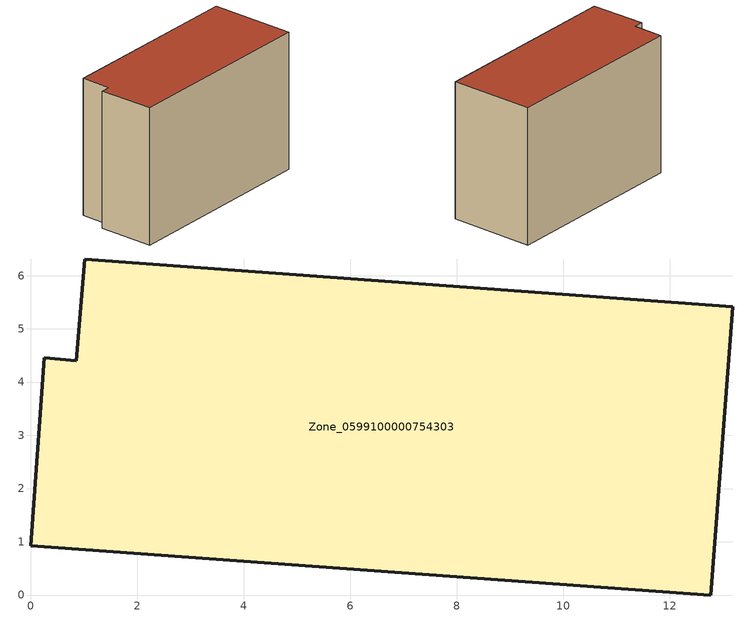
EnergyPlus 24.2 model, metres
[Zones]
Zone_0599100000754303
 floor ground (C_G): 12.78,0 0,0.93 0.25,4.46 0.85,4.4 1.01,6.31 13.19,5.42 z0
 wall outside (C_F): 12.78,0 13.19,5.42 1.01,6.31 0.85,4.4 0.25,4.46 0,0.93 12.78,0 z0:8.84
 roof outside (C_R): 0,0.93 12.78,0 13.19,5.42 1.01,6.31 0.85,4.4 0.25,4.46 z8.84
[BUILDING]
Pand.0599100000754303: North Axis=0; Terrain=City; Loads Convergence Tolerance Value=0.04; Temperature Convergence Tolerance Value=0.4; Solar Distribution=FullExterior; Maximum Number of Warmup Days=25; Minimum Number of Warmup Days=1
[Site:Location]
Rotterdam.The.Hague.AP_ZH_NLD Design_Conditions: Latitude=51.96; Longitude=4.45; Time Zone=1; Elevation=-4.5
[SITE:GROUNDTEMPERATURE:BUILDINGSURFACE]
18, 18, 18, 18, 18, 18, 18, 18, 18, 18, 18, 18
[MATERIAL] Thermal Absorptance=0.9; Solar Absorptance=0.7; Visible Absorptance=0.7
Name | Roughness | Thickness | Conductivity | Density | Specific Heat
G.TI.2006-2014 | MediumSmooth | 0.15 | 0.06 | 540 | 1210
F.TI.2006-2014 | Rough | 0.3 | 0.12 | 1920 | 840
R.TI.2006-2014 | MediumRough | 0.2 | 0.08 | 1500 | 1000
[CONSTRUCTION]
C_G: G.TI.2006-2014
C_F: F.TI.2006-2014
C_R: R.TI.2006-2014
[ZONE]
Zone_0599100000754303: Type=1; Multiplier=1; Ceiling Height=Autocalculate; Volume=Autocalculate; Floor Area=autocalculate; Part of Total Floor Area=Yes
[ZONEINFILTRATION:DESIGNFLOWRATE]
Infil_Zone_0599100000754303: Zone or ZoneList or Space or SpaceList=Zone_0599100000754303; Schedule=AlwaysOn; Design Flow Rate Calculation Method=Flow/Area; Flow Rate per Floor Area=0.0015; Constant Term Coefficient=1; Temperature Term Coefficient=0; Velocity Term Coefficient=0; Velocity Squared Term Coefficient=0
[HVACTEMPLATE:ZONE:IDEALLOADSAIRSYSTEM]
Zone_0599100000754303: Maximum Heating Supply Air Temperature=50; Minimum Cooling Supply Air Temperature=13; Maximum Heating Supply Air Humidity Ratio=0.0156; Minimum Cooling Supply Air Humidity Ratio=0.0077; Heating Limit=NoLimit; Cooling Limit=NoLimit; Dehumidification Control Type=ConstantSensibleHeatRatio; Cooling Sensible Heat Ratio=0.7; Dehumidification Setpoint=60; Humidification Control Type=None; Humidification Setpoint=30; Outdoor Air Method=None; Outdoor Air Flow Rate per Person=0.00944; Outdoor Air Flow Rate per Zone Floor Area=0; Outdoor Air Flow Rate per Zone=0; Demand Controlled Ventilation Type=None; Outdoor Air Economizer Type=NoEconomizer; Heat Recovery Type=None; Sensible Heat Recovery Effectiveness=0.7; Latent Heat Recovery Effectiveness=0.65
[ZONECONTROL:THERMOSTAT]
ThermostatControl_Zone_0599100000754303: Zone or ZoneList=Zone_0599100000754303; Control Type Schedule=DualSetpointControlType; Control 1=Thermostat_Zone_0599100000754303; Temperature Difference Between Cutout And Setpoint=0
[THERMOSTATSETPOINT:DUALSETPOINT]
Thermostat_Zone_0599100000754303: Heating Setpoint Temperature Schedule=HeatingSetpoint_Zone_0599100000754303; Cooling Setpoint Temperature Schedule=CoolingSetpoint_Zone_0599100000754303
[SCHEDULE:COMPACT]
HeatingSetpoint_Zone_0599100000754303: Through: 12/31, For: AllDays, Until: 24:00, 21
CoolingSetpoint_Zone_0599100000754303: Through: 12/31, For: AllDays, Until: 24:00, 24
DualSetpointControlType: Through: 12/31, For: AllDays, Until: 24:00, 4
AlwaysOn: Through: 12/31, For: AllDays, Until: 24:00, 1
